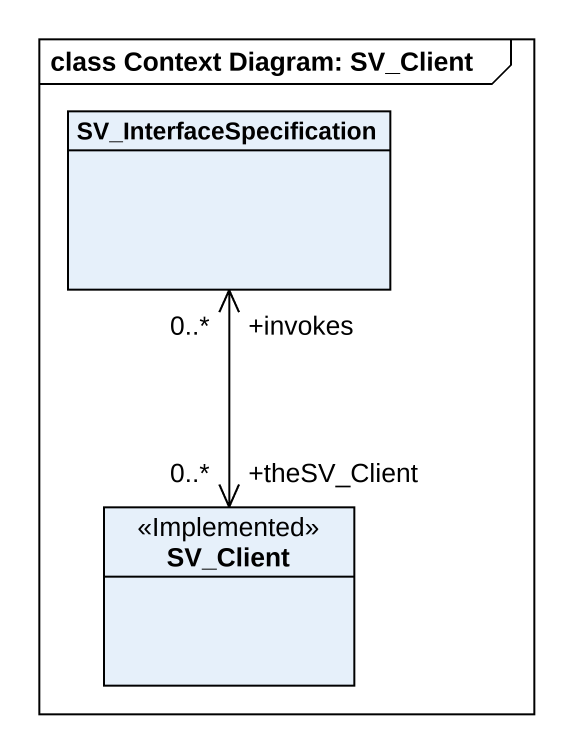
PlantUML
@startuml
mainframe class Context Diagram: SV_Client
hide circle
hide empty members
class SV_InterfaceSpecification
class SV_Client <<Implemented>>
SV_InterfaceSpecification "+invokes\n0..*" <--> "+theSV_Client\n0..*" SV_Client
@enduml
